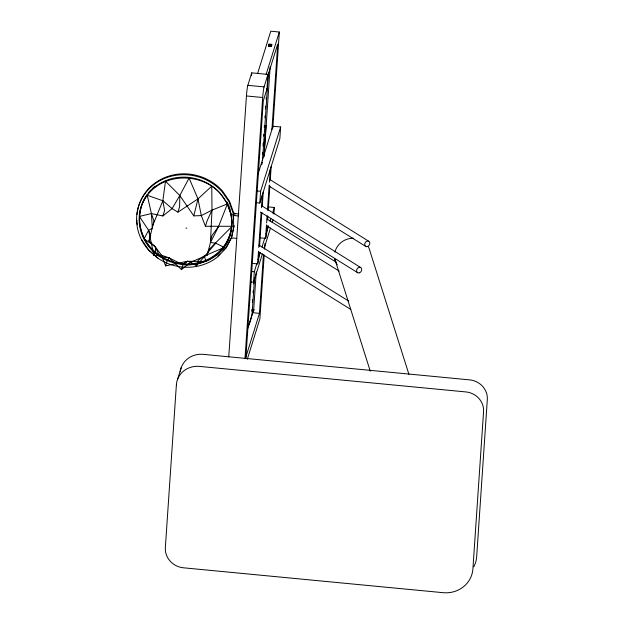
<?xml version="1.0" encoding="UTF-8"?>
<svg xmlns="http://www.w3.org/2000/svg" width="624" height="624" viewBox="0 0 624 624"><rect width="100%" height="100%" fill="white"/><g stroke="black" fill="none" stroke-linecap="round" stroke-linejoin="round"><path stroke-width="0.94" d="M152.279 226.551L162.864 200.764L165.485 181.21L179.79 195.499L172.115 208.595L162.911 215.966L151.406 213.564L139.402 216.427L148.582 230.318L153.964 255.497L161.483 255.216L169.174 257.884L181.467 269.591L190.671 262.22L207.106 255.208L208.814 249.733L232.144 226.286L205.421 226.262L201.31 215.6L197.987 198.884L189.08 178.113L179.79 195.499L179.618 206.692L177.918 212.168L172.115 208.595L162.864 200.764L147.256 195.281C132.686 214.703 140.088 243.617 159.767 256.542C179.751 269.685 209.446 267.15 224.281 247.439C238.852 228.01 231.457 199.103 211.77 186.17C191.794 173.027 162.1 175.562 147.256 195.281L151.406 213.564L153.98 221.075L148.972 240.958L155.173 246.652L161.483 255.216L165.594 265.879L187.372 261.269L206.053 261.511L204.298 256.004L224.281 247.439L215.764 243.204L210.467 242.533L211.988 210.124L211.77 186.17L197.987 198.884L177.918 212.168M228.743 356.92L246.433 95.956A8.354 0.64 -84.5 0 1 247.837 85.332L251.722 72.86L267.969 74.412L266.986 88.959L263.305 100.768L245.84 358.363M251.534 75.652L251.722 72.86M244.99 358.48L262.681 97.516A8.354 0.64 -84.5 0 1 264.085 86.892L267.969 74.412M268.523 46.262L268.811 44.07L271.768 44.359L271.479 46.55L268.523 46.262L268.702 45.685M251.02 281.986L253.586 282.227L254.296 271.775L256.87 263.507M251.8 311.189L251.932 309.239M252.392 302.437L252.587 299.52M253.048 292.711L253.18 290.768M253.64 283.967L253.773 282.017M262.408 154.666L262.54 152.724M263 145.915L263.195 142.997M263.663 136.196L263.796 134.254M264.256 127.444L264.389 125.502M264.911 117.725L265.044 115.775M265.504 108.974L265.707 106.057M266.167 99.255L266.3 97.305M266.76 90.503L266.893 88.561M267.415 80.777L267.548 78.835M269.911 46.691L270.02 45.076L268.632 44.647M251.979 315.721L254.553 277.813M262.525 160.196L268.453 72.719M256.394 202.714L259.818 203.042L260.614 191.279L280.636 126.984L272.945 126.243L258.063 174.026M253.391 311.743L253.523 309.8L254.374 309.886M263.921 156.429L266.019 125.408M256.246 271.947L253.477 312.78L259.459 313.349L263.461 254.381M264.085 156.273L270.145 66.838M271.479 46.55L271.768 44.359M251.371 263.281L257.634 263.882L258.484 251.285M258.749 247.408L261.113 212.519M261.44 207.675L262.298 195.07M259.163 252.151L258.57 260.871L257.634 263.882M259.553 246.332L261.854 212.41M262.252 206.599L263.234 192.059M271.924 129.511L277.711 44.078L267.314 77.462M264.217 254.99L259.888 318.809L247.268 359.323M264.607 249.187L265.005 243.383M272.813 128.177L279.326 32.019L270.777 31.2L257.587 73.554M260.216 237.845L265.582 238.36L266.503 224.788M266.635 222.854L267.095 216.068M267.485 210.249L269.194 185.055M269.396 182.146L270.247 169.549M267.181 225.654L266.518 235.342L265.582 238.36M267.571 219.835L267.836 215.959M268.226 210.148L269.872 185.913M270.27 180.102L271.183 166.53M273.874 214.126L274.318 207.472L268.336 206.903M280.636 126.984L279.841 138.746L259.818 203.042M236.722 238.368L233.048 238.017L231.34 238.563L233.805 226.801L232.955 214.726L233.579 212.706L229.468 201.139L222.362 190.858A49.109 46.004 17.3 0 0 170.383 175.656A49.109 46.004 17.3 0 0 137.015 214.523M231.34 238.563L234.164 225.646M197.987 198.884L193.791 215.881L201.31 215.6L211.988 210.124L227.432 203.884L218.587 226.45L210.467 242.533L207.106 255.208M148.972 240.958L150.673 235.482L148.582 230.318L152.326 228.283L151.406 213.564M162.911 215.966L164.611 210.491L162.864 200.764M153.964 255.497L155.672 250.021L155.173 246.652L144.105 238.836L148.582 230.318M165.594 265.879L167.294 260.403L169.174 257.884L182.465 264.599L187.372 261.269L190.671 262.22L196.474 265.793L215.764 243.204M181.467 269.591L183.167 264.124L187.372 261.269M205.421 226.262L207.121 220.787L211.988 210.124M196.474 265.793L198.175 260.317L204.298 256.004M210.413 240.802L212.121 235.326L218.587 226.45M266.136 74.381L279.326 32.019M177.481 379.618L181.233 367.567M232.955 214.726L234.569 215.584L235.193 213.572L238.867 213.923M261.62 164.869L262.486 162.084M258.016 259.834L260.302 252.486M262.018 246.971L264.88 237.783M266.027 234.109L268.601 225.849M270.028 221.255L270.886 218.494M272.602 212.987L274.318 207.472M253.586 282.227L262.454 253.757M264.17 248.243L270.465 228.033M272.181 222.526L273.039 219.773M247.447 329.308L253.523 309.8M249.093 324.971L251.69 316.641M245.599 357.864L259.459 313.349M231.036 238.306L226.34 247.182L223.057 250.63M231.699 237.409L226.075 248.048L217.682 256.846A49.109 46.004 17.3 0 1 158.348 258.523L148.801 250.146L141.796 239.811M217.948 255.98L219.866 253.976M270.02 45.076L271.588 44.936M247.837 85.332L264.085 86.892M246.433 95.956L262.681 97.516M257.189 190.952L260.614 191.279M234.569 215.584L238.235 215.943M185.952 228.08L186.802 228.158M251.729 271.526L254.296 271.775M155.173 246.652L159.767 256.542L169.174 257.884M233.579 212.706L235.193 213.572M269.833 179.525L368.69 241.223M269.412 186.326L365.804 246.48M261.737 205.78L360.602 267.478M260.497 212.066L357.708 272.735M267.049 219.032L336.25 262.22M266.627 225.833L339.128 271.073M258.937 245.084L348.738 301.119M258.515 251.885L350.789 309.465M158.083 258.297L148.746 250.232A49.109 46.004 17.3 0 1 153.161 185.117A49.109 46.004 17.3 0 1 222.097 191.724L229.195 201.997L233.314 213.572L233.704 219.149M179.79 195.499L193.791 215.881M408.915 374.33L369.97 251.137A18.018 16.786 -17.5 0 0 368.456 247.026M370.274 371.202L334.838 259.132A18.018 16.786 -17.5 0 0 337.272 264.748M334.932 252.104A18.018 16.786 -17.5 0 1 353.551 238.235M180.211 371.927A21.926 20.537 17.3 0 1 203.284 354.346L469.661 379.876A19.016 17.815 17.3 0 1 487.321 399.516L476.658 556.811A28.259 26.473 17.3 0 1 473.834 566.748M137.311 224.757A49.109 46.004 17.3 0 1 136.882 220.085M182.465 264.599A46.527 43.579 17.3 0 0 230.794 213.962L226.894 202.995L220.163 193.261A46.527 43.579 17.3 0 0 150.587 190.913A46.527 43.579 17.3 0 0 159.767 256.542M231.871 224.539A46.527 43.579 17.3 0 1 170.882 261.105A46.527 43.579 17.3 0 1 147.178 194.47M148.325 192.949A46.527 43.579 17.3 0 1 150.852 190.047M152.225 188.674A46.527 43.579 17.3 0 1 155.126 186.139M227.159 202.137A46.527 43.579 17.3 0 1 230.373 210.296M231.059 213.096A46.527 43.579 17.3 0 1 231.41 214.984M231.917 219.773A46.527 43.579 17.3 0 1 231.925 223.595M176.374 384.868L165.344 547.607A19.547 18.314 17.3 0 0 183.503 567.801L443.056 592.675A28.259 26.473 17.3 0 0 472.906 568.862L483.569 411.567A19.016 17.815 17.3 0 0 465.902 391.927L199.532 366.397A21.926 20.537 17.3 0 0 176.374 384.868M367.723 246.472A3.003 2.379 -58 0 0 369.19 241.589A3.003 2.379 -58 0 0 364.822 243.493A3.003 2.379 -58 0 0 367.723 246.472M359.635 272.727A3.003 2.379 -58 0 0 361.101 267.844A3.003 2.379 -58 0 0 356.733 269.74A3.003 2.379 -58 0 0 359.635 272.727"/></g></svg>
